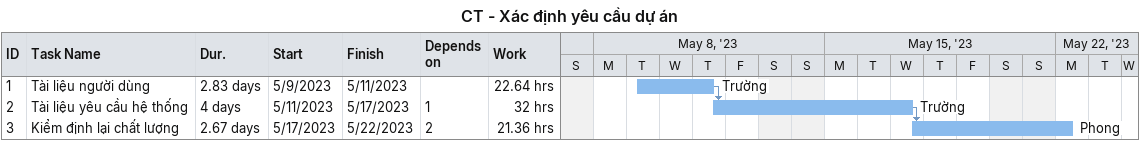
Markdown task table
CT - Xác định yêu cầu dự án

| ID | Task | Duration | Start | Finish | Predecessors | Resources | Work (h) |
|---|---|---|---|---|---|---|---|
| 1 | Tài liệu người dùng | 2.83d | 2023-05-09 | 2023-05-11 |  | Trường | 22.64 |
| 2 | Tài liệu yêu cầu hệ thống | 4d | 2023-05-11 | 2023-05-17 | 1 | Trường | 32 |
| 3 | Kiểm định lại chất lượng | 2.67d | 2023-05-17 | 2023-05-22 | 2 | Phong | 21.36 |
